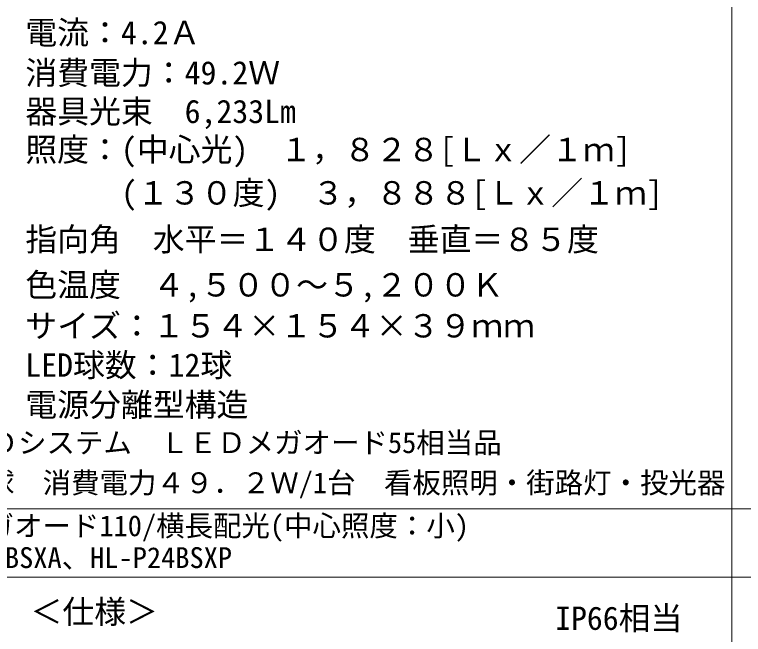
# Model space of a CAD drawing. Units: millimetres, scale not verified. Extents: x -357 to 206, y -169 to 227.
# Drawn here: x -315.2 to -251.1, y 85.6 to 140.1 of the extents above; entities that cross this region are included whole.
import ezdxf
from ezdxf.enums import TextEntityAlignment as Align

# ---------------------------------------------------------------- set-up
doc = ezdxf.new("R2010")
doc.units = ezdxf.units.MM
doc.header["$LTSCALE"] = 3
doc.layers.add('0-0_建築図', color=7, linetype='Continuous', lineweight=9)
doc.layers.add('0-1', color=7, linetype='Continuous', lineweight=18)
doc.styles.add('ＭＳ ゴシック', font='')
doc.styles.get('ＭＳ ゴシック').set_extended_font_data('MS Gothic')

msp = doc.modelspace()

# ---------------------------------------------------------------- linework, layer by layer
at = {"layer": '0-0_建築図', "lineweight": 18}
for p, q in [((-252.131, 212.221), (-252.131, -134.504)), ((-341.965, 96.646), (197.535, 96.646)), ((197.535, 90.646), (-341.965, 90.646))]:
    msp.add_line(p, q, dxfattribs=at)

# ---------------------------------------------------------------- texts
at = {"layer": '0-1', "style": 'ＭＳ ゴシック'}
for s, height, p in [('電流：4.2Ａ', 2.053, (-314.222, 136.86)), ('消費電力：49.2Ｗ', 2.053, (-314.222, 133.326)), ('器具光束\u30006,233Lm', 2.053, (-314.222, 129.933)), ('照度：(中心光)\u3000１，８２８[Ｌｘ／１ｍ]\u3000', 2.053, (-314.222, 126.584)), ('(１３０度)\u3000３，８８８[Ｌｘ／１ｍ]', 2.053, (-305.798, 122.774)), ('指向角\u3000水平＝１４０度\u3000垂直＝８５度', 2.053, (-314.222, 118.697)), ('色温度\u3000４,５００～５,２００Ｋ', 2.053, (-314.222, 114.696)), ('サイズ：１５４×１５４×３９ｍｍ', 2.053, (-314.222, 111.096)), ('LED球数：12球', 2.053, (-314.222, 107.646)), ('電源分離型構造', 2.053, (-314.222, 104.165)), ('光電気ＬＥＤシステム\u3000ＬＥＤメガオード55相当品', 1.833, (-329.861, 101.006)), ('ＬＥＤ１２球\u3000消費電力４９．２Ｗ/1台\u3000看板照明・街路灯・投光器', 1.833, (-330.202, 97.482)), ('LEDメガオード110/横長配光(中心照度：小)', 1.833, (-323.958, 93.703)), ('HL-P24BSXA、HL-P24BSXP', 1.833, (-323.495, 90.905)), ('＜仕様＞', 2.053, (-313.768, 85.98)), ('IP66相当', 2.053, (-267.668, 85.407))]:
    msp.add_text(s, height=height, dxfattribs=at).set_placement(p, align=Align.BOTTOM_LEFT)

doc.saveas('drawing.dxf')
